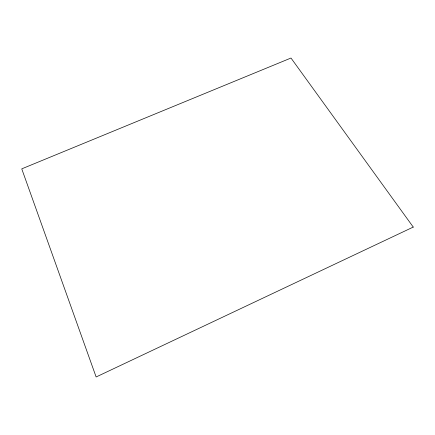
<?xml version="1.0" encoding="UTF-8"?>
<svg xmlns="http://www.w3.org/2000/svg" width="435" height="435" viewBox="0 0 435 435"><rect width="100%" height="100%" fill="white"/><g stroke="black" fill="none" stroke-linecap="round" stroke-linejoin="round"><path stroke-width="0.65" d="M413.25 227.07L96.13 376.971L21.75 168.856L290.988 58.029L413.25 227.07"/></g></svg>
